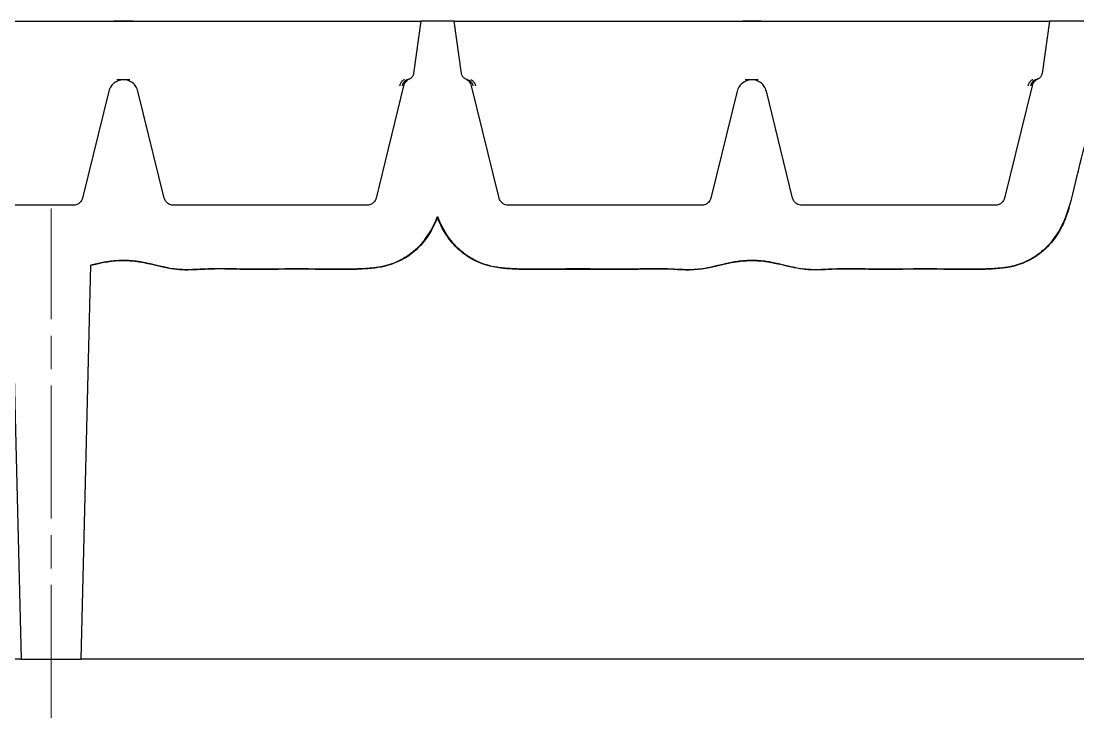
# Model space of a CAD drawing. Header units: millimetres. Extents: x 0 to 1486, y 0 to 1051.
# Drawn here: x 995.5 to 1051.9, y 481.8 to 519 of the extents above; entities that cross this region are included whole.
import ezdxf

# ---------------------------------------------------------------- set-up
doc = ezdxf.new("R2010")
doc.units = ezdxf.units.MM
doc.header["$LTSCALE"] = 1.25
doc.linetypes.add('CHAIN', pattern=[0.3543, 0.2362, -0.0295, 0.0591, -0.0295])
doc.layers.add('Mittellinie(DIN)', color=7, linetype='CHAIN', lineweight=15, true_color=0x262659)
doc.layers.add('Sichtbare Kanten(DIN)', color=7, linetype='Continuous', lineweight=25, true_color=0x262659)

msp = doc.modelspace()

# ---------------------------------------------------------------- linework, layer by layer
at = {"layer": 'Mittellinie(DIN)', "ltscale": 23.990969}
msp.add_line((997.1485, 481.8478), (997.1485, 508.9994), dxfattribs=at)
at = {"layer": 'Sichtbare Kanten(DIN)'}
for p, q in [((985.6286, 518.9728), (1016.3683, 518.9728)), ((1001.4985, 518.9828), (1000.4985, 518.9828)), ((1000.4985, 518.9728), (1000.4985, 518.9828)), ((1000.8985, 518.9778), (1001.0985, 518.9778)), ((1000.8985, 518.9728), (1000.8985, 518.9778)), ((1001.0985, 518.9728), (1001.0985, 518.9778)), ((1001.4985, 518.9728), (1001.4985, 518.9828)), ((1010.8253, 518.9778), (1010.9119, 518.9778)), ((1010.8253, 518.9728), (1010.8253, 518.9778)), ((1010.9119, 518.9778), (1011.0851, 518.9778)), ((1010.9119, 518.9728), (1010.9119, 518.9778)), ((1011.0851, 518.9778), (1011.1717, 518.9778)), ((1011.0851, 518.9728), (1011.0851, 518.9778)), ((1011.1717, 518.9728), (1011.1717, 518.9778)), ((1016.3683, 518.9728), (1016.8635, 518.9728)), ((1016.8635, 518.9728), (1016.4734, 516.1971)), ((1018.6335, 518.9728), (1016.8635, 518.9728)), ((1019.0236, 516.1971), (1018.6335, 518.9728)), ((1018.6335, 518.9728), (1019.1286, 518.9728)), ((1019.1286, 518.9728), (1049.8683, 518.9728)), ((1034.9985, 518.9828), (1033.9985, 518.9828)), ((1033.9985, 518.9728), (1033.9985, 518.9828)), ((1034.3985, 518.9778), (1034.5985, 518.9778)), ((1034.3985, 518.9728), (1034.3985, 518.9778)), ((1034.5985, 518.9728), (1034.5985, 518.9778)), ((1034.9985, 518.9728), (1034.9985, 518.9828)), ((1044.3253, 518.9778), (1044.4119, 518.9778)), ((1044.3253, 518.9728), (1044.3253, 518.9778)), ((1044.4119, 518.9778), (1044.5851, 518.9778)), ((1044.4119, 518.9728), (1044.4119, 518.9778)), ((1044.5851, 518.9778), (1044.6717, 518.9778)), ((1044.5851, 518.9728), (1044.5851, 518.9778)), ((1044.6717, 518.9728), (1044.6717, 518.9778)), ((1049.8683, 518.9728), (1050.3635, 518.9728)), ((1050.3635, 518.9728), (1049.9734, 516.1971)), ((1083.2485, 518.9728), (1050.3635, 518.9728)), ((1015.9409, 515.5425), (1014.4699, 509.5535)), ((1021.0271, 509.5535), (1019.556, 515.5425)), ((1049.4409, 515.5425), (1047.9699, 509.5535)), ((1000.2216, 515.2438), (998.8221, 509.5533)), ((1003.1749, 509.5533), (1001.7753, 515.2438)), ((1033.7216, 515.2438), (1032.3221, 509.5533)), ((1036.6749, 509.5533), (1035.2753, 515.2438)), ((998.3365, 509.1728), (988.0126, 509.1728)), ((1013.9843, 509.1728), (1003.6604, 509.1728)), ((1031.8365, 509.1728), (1021.5126, 509.1728)), ((1047.4843, 509.1728), (1037.1604, 509.1728)), ((998.7485, 484.9728), (999.2617, 505.9731)), ((999.2616, 505.9696), (999.2616, 505.9703)), ((995.04, 505.7759), (995.5485, 484.9728)), ((995.5485, 484.9728), (914.9485, 484.9728)), ((995.5485, 484.9728), (998.7485, 484.9728)), ((1070.6485, 484.9728), (998.7485, 484.9728))]:
    msp.add_line(p, q, dxfattribs=at)
for points, knots in [([(1016.4734, 516.1971), (1016.4691, 516.167), (1016.4614, 516.1374), (1016.4396, 516.0805), (1016.4255, 516.0535), (1016.3791, 515.9852), (1016.3419, 515.9483), (1016.2765, 515.9049), (1016.2542, 515.8933), (1016.2325, 515.8841)], [-0.03841676, -0.03841676, -0.03841676, -0.03841676, -0.031640555, -0.031640555, -0.024817551, -0.024817551, -0.013146152, -0.013146152, -0.007186253, -0.007186253, -0.007186253, -0.007186253]), ([(1019.2644, 515.8841), (1019.2607, 515.8857), (1019.2569, 515.8873), (1019.2254, 515.9018), (1019.1993, 515.9175), (1019.134, 515.968), (1019.0995, 516.0074), (1019.0442, 516.103), (1019.0297, 516.1537), (1019.0236, 516.1971)], [-0.032564493, -0.032564493, -0.032564493, -0.032564493, -0.03164921, -0.03164921, -0.024823703, -0.024823703, -0.013148435, -0.013148435, 0, 0, 0, 0]), ([(1049.9734, 516.1971), (1049.9691, 516.167), (1049.9614, 516.1374), (1049.9396, 516.0805), (1049.9255, 516.0535), (1049.8791, 515.9852), (1049.8419, 515.9483), (1049.7765, 515.9049), (1049.7542, 515.8933), (1049.7325, 515.8841)], [-0.03841676, -0.03841676, -0.03841676, -0.03841676, -0.031640555, -0.031640555, -0.024817551, -0.024817551, -0.013146152, -0.013146152, -0.007186253, -0.007186253, -0.007186253, -0.007186253]), ([(1001.7753, 515.2438), (1001.7528, 515.3355), (1001.7135, 515.4235), (1001.6234, 515.5567), (1001.5616, 515.6342), (1001.3771, 515.7646), (1001.2789, 515.8083), (1001.0694, 515.857), (1000.9664, 515.8585), (1000.7635, 515.8237), (1000.6632, 515.7857), (1000.4606, 515.6602), (1000.3905, 515.5781), (1000.2891, 515.4363), (1000.2458, 515.3422), (1000.2216, 515.2438)], [-0.14482378, -0.14482378, -0.14482378, -0.14482378, -0.11905508, -0.11905508, -0.101033, -0.101033, -0.08537461, -0.08537461, -0.06899068, -0.06899068, -0.0520285, -0.0520285, -0.03038629, -0.03038629, 0, 0, 0, 0]), ([(1000.9985, 515.8527), (1000.9928, 515.8527), (1000.987, 515.8527), (1000.981, 515.8527), (1000.9751, 515.8527), (1000.969, 515.8527), (1000.9629, 515.8527), (1000.9506, 515.8527), (1000.9381, 515.8527), (1000.9253, 515.8527), (1000.9076, 515.8527), (1000.8894, 515.8527), (1000.87, 515.8527), (1000.8615, 515.8527), (1000.8528, 515.8527), (1000.8441, 515.8527), (1000.8151, 515.8527), (1000.7846, 515.8527), (1000.7524, 515.8527), (1000.7363, 515.8527), (1000.7198, 515.8527), (1000.7029, 515.8527), (1000.6945, 515.8527), (1000.686, 515.8527), (1000.6773, 515.8527), (1000.6686, 515.8527), (1000.6598, 515.8527), (1000.651, 515.8527)], [0, 0, 0, 0, 0.03587341, 0.03587341, 0.03587341, 0.0717053, 0.0717053, 0.0717053, 0.1433193, 0.1433193, 0.1433193, 0.24303135, 0.24303135, 0.24303135, 0.28653169, 0.28653169, 0.28653169, 0.42986377, 0.42986377, 0.42986377, 0.50150274, 0.50150274, 0.50150274, 0.53727845, 0.53727845, 0.53727845, 0.57301031, 0.57301031, 0.57301031, 0.57301031]), ([(1001.3458, 515.8527), (1001.337, 515.8527), (1001.3282, 515.8527), (1001.3195, 515.8527), (1001.3108, 515.8527), (1001.3023, 515.8527), (1001.2938, 515.8527), (1001.2769, 515.8527), (1001.2604, 515.8527), (1001.2444, 515.8527), (1001.2111, 515.8527), (1001.1796, 515.8527), (1001.1498, 515.8527), (1001.122, 515.8527), (1001.0966, 515.8527), (1001.0719, 515.8527), (1001.059, 515.8527), (1001.0464, 515.8527), (1001.0341, 515.8527), (1001.0279, 515.8527), (1001.0218, 515.8527), (1001.0159, 515.8527), (1001.0099, 515.8527), (1001.0042, 515.8527), (1000.9985, 515.8527)], [0, 0, 0, 0, 0.03572786, 0.03572786, 0.03572786, 0.07149696, 0.07149696, 0.07149696, 0.14312065, 0.14312065, 0.14312065, 0.29141532, 0.29141532, 0.29141532, 0.4296401, 0.4296401, 0.4296401, 0.50120872, 0.50120872, 0.50120872, 0.53702595, 0.53702595, 0.53702595, 0.57289689, 0.57289689, 0.57289689, 0.57289689]), ([(1015.9782, 515.8608), (1015.9666, 515.8576), (1015.9549, 515.8532), (1015.9433, 515.8476), (1015.9288, 515.8407), (1015.9145, 515.832), (1015.9004, 515.8216), (1015.892, 515.8154), (1015.8836, 515.8085), (1015.8754, 515.8011), (1015.859, 515.7863), (1015.8432, 515.7691), (1015.8282, 515.7499), (1015.8131, 515.7307), (1015.7989, 515.7095), (1015.7857, 515.6866), (1015.7791, 515.6751), (1015.7728, 515.6632), (1015.7668, 515.6509), (1015.7567, 515.6305), (1015.7474, 515.609), (1015.739, 515.5867), (1015.7323, 515.5689), (1015.7261, 515.5505), (1015.7206, 515.5318)], [-1.0769104, -1.0769104, -1.0769104, -1.0769104, -0.9572537, -0.9572537, -0.9572537, -0.8077, -0.8077, -0.8077, -0.7179403, -0.7179403, -0.7179403, -0.5384552, -0.5384552, -0.5384552, -0.3589701, -0.3589701, -0.3589701, -0.2692104, -0.2692104, -0.2692104, -0.1196567, -0.1196567, -0.1196567, 0, 0, 0, 0]), ([(1016.1573, 515.8608), (1016.1414, 515.8576), (1016.1258, 515.8532), (1016.1106, 515.8476), (1016.0915, 515.8407), (1016.073, 515.832), (1016.0552, 515.8216), (1016.0445, 515.8154), (1016.0342, 515.8085), (1016.0241, 515.8011), (1016.0039, 515.7863), (1015.985, 515.7691), (1015.9677, 515.7499), (1015.9504, 515.7307), (1015.9346, 515.7095), (1015.9206, 515.6866), (1015.9136, 515.6751), (1015.9071, 515.6632), (1015.9011, 515.6509), (1015.891, 515.6305), (1015.8822, 515.609), (1015.8749, 515.5867), (1015.869, 515.5689), (1015.8641, 515.5505), (1015.8601, 515.5318)], [-1.0769104, -1.0769104, -1.0769104, -1.0769104, -0.9572537, -0.9572537, -0.9572537, -0.8077, -0.8077, -0.8077, -0.7179403, -0.7179403, -0.7179403, -0.5384552, -0.5384552, -0.5384552, -0.3589701, -0.3589701, -0.3589701, -0.2692104, -0.2692104, -0.2692104, -0.1196567, -0.1196567, -0.1196567, 0, 0, 0, 0]), ([(1016.2325, 515.8841), (1016.1907, 515.8665), (1016.1514, 515.8433), (1016.0801, 515.7867), (1016.0486, 515.7538), (1015.9808, 515.6605), (1015.9551, 515.6001), (1015.9409, 515.5425)], [-0.041058009, -0.041058009, -0.041058009, -0.041058009, -0.029401822, -0.029401822, -0.017790154, -0.017790154, 0, 0, 0, 0]), ([(1016.2285, 515.8824), (1016.2282, 515.8823), (1016.2279, 515.8822), (1016.2276, 515.882), (1016.2244, 515.8807), (1016.2195, 515.8788), (1016.2131, 515.8765), (1016.2067, 515.8742), (1016.1987, 515.8715), (1016.1893, 515.8688), (1016.1846, 515.8674), (1016.1796, 515.866), (1016.1742, 515.8647), (1016.1716, 515.864), (1016.1688, 515.8634), (1016.166, 515.8627), (1016.1631, 515.8621), (1016.1602, 515.8615), (1016.1573, 515.8608)], [0.11911303, 0.11911303, 0.11911303, 0.11911303, 0.13277377, 0.13277377, 0.13277377, 0.26517816, 0.26517816, 0.26517816, 0.3981672, 0.3981672, 0.3981672, 0.46455773, 0.46455773, 0.46455773, 0.4977404, 0.4977404, 0.4977404, 0.53089997, 0.53089997, 0.53089997, 0.53089997]), ([(1019.556, 515.5425), (1019.5452, 515.5865), (1019.5284, 515.629), (1019.4838, 515.7083), (1019.4562, 515.7446), (1019.3747, 515.8261), (1019.3191, 515.8611), (1019.2644, 515.8841)], [-0.041058054, -0.041058054, -0.041058054, -0.041058054, -0.029401851, -0.029401851, -0.017790166, -0.017790166, 0, 0, 0, 0]), ([(1019.2684, 515.8824), (1019.2687, 515.8823), (1019.269, 515.8822), (1019.2693, 515.882), (1019.2726, 515.8807), (1019.2774, 515.8788), (1019.2838, 515.8765), (1019.2902, 515.8742), (1019.2982, 515.8715), (1019.3076, 515.8688), (1019.3123, 515.8674), (1019.3174, 515.866), (1019.3227, 515.8647), (1019.3254, 515.864), (1019.3281, 515.8634), (1019.3309, 515.8627), (1019.3338, 515.8621), (1019.3367, 515.8615), (1019.3397, 515.8608)], [0.11911303, 0.11911303, 0.11911303, 0.11911303, 0.13277377, 0.13277377, 0.13277377, 0.26517816, 0.26517816, 0.26517816, 0.3981672, 0.3981672, 0.3981672, 0.46455773, 0.46455773, 0.46455773, 0.4977404, 0.4977404, 0.4977404, 0.53089997, 0.53089997, 0.53089997, 0.53089997]), ([(1019.3397, 515.8608), (1019.3555, 515.8576), (1019.3711, 515.8532), (1019.3864, 515.8476), (1019.4054, 515.8407), (1019.424, 515.832), (1019.4417, 515.8216), (1019.4524, 515.8154), (1019.4628, 515.8085), (1019.4728, 515.8011), (1019.493, 515.7863), (1019.5119, 515.7691), (1019.5292, 515.7499), (1019.5466, 515.7307), (1019.5623, 515.7095), (1019.5763, 515.6866), (1019.5833, 515.6751), (1019.5898, 515.6632), (1019.5959, 515.6509), (1019.6059, 515.6305), (1019.6147, 515.609), (1019.622, 515.5867), (1019.6279, 515.5689), (1019.6328, 515.5505), (1019.6368, 515.5318)], [-1.0769104, -1.0769104, -1.0769104, -1.0769104, -0.9572537, -0.9572537, -0.9572537, -0.8077, -0.8077, -0.8077, -0.7179403, -0.7179403, -0.7179403, -0.5384552, -0.5384552, -0.5384552, -0.3589701, -0.3589701, -0.3589701, -0.2692104, -0.2692104, -0.2692104, -0.1196567, -0.1196567, -0.1196567, 0, 0, 0, 0]), ([(1019.5187, 515.8608), (1019.5304, 515.8576), (1019.542, 515.8532), (1019.5536, 515.8476), (1019.5681, 515.8407), (1019.5825, 515.832), (1019.5965, 515.8216), (1019.605, 515.8154), (1019.6133, 515.8085), (1019.6215, 515.8011), (1019.6379, 515.7863), (1019.6537, 515.7691), (1019.6687, 515.7499), (1019.6838, 515.7307), (1019.698, 515.7095), (1019.7112, 515.6866), (1019.7178, 515.6751), (1019.7241, 515.6632), (1019.7302, 515.6509), (1019.7402, 515.6305), (1019.7495, 515.609), (1019.7579, 515.5867), (1019.7647, 515.5689), (1019.7708, 515.5505), (1019.7763, 515.5318)], [-1.0769104, -1.0769104, -1.0769104, -1.0769104, -0.9572537, -0.9572537, -0.9572537, -0.8077, -0.8077, -0.8077, -0.7179403, -0.7179403, -0.7179403, -0.5384552, -0.5384552, -0.5384552, -0.3589701, -0.3589701, -0.3589701, -0.2692104, -0.2692104, -0.2692104, -0.1196567, -0.1196567, -0.1196567, 0, 0, 0, 0]), ([(1035.2753, 515.2438), (1035.2528, 515.3355), (1035.2135, 515.4235), (1035.1234, 515.5567), (1035.0616, 515.6342), (1034.8771, 515.7646), (1034.7789, 515.8083), (1034.5694, 515.857), (1034.4664, 515.8585), (1034.2635, 515.8237), (1034.1632, 515.7857), (1033.9606, 515.6602), (1033.8905, 515.5781), (1033.7891, 515.4363), (1033.7458, 515.3422), (1033.7216, 515.2438)], [-0.14482378, -0.14482378, -0.14482378, -0.14482378, -0.11905508, -0.11905508, -0.101033, -0.101033, -0.08537461, -0.08537461, -0.06899068, -0.06899068, -0.0520285, -0.0520285, -0.03038629, -0.03038629, 0, 0, 0, 0]), ([(1034.4985, 515.8527), (1034.4928, 515.8527), (1034.487, 515.8527), (1034.481, 515.8527), (1034.4751, 515.8527), (1034.469, 515.8527), (1034.4629, 515.8527), (1034.4506, 515.8527), (1034.4381, 515.8527), (1034.4253, 515.8527), (1034.4076, 515.8527), (1034.3894, 515.8527), (1034.37, 515.8527), (1034.3615, 515.8527), (1034.3528, 515.8527), (1034.3441, 515.8527), (1034.3151, 515.8527), (1034.2846, 515.8527), (1034.2524, 515.8527), (1034.2363, 515.8527), (1034.2198, 515.8527), (1034.2029, 515.8527), (1034.1945, 515.8527), (1034.186, 515.8527), (1034.1773, 515.8527), (1034.1686, 515.8527), (1034.1598, 515.8527), (1034.151, 515.8527)], [0, 0, 0, 0, 0.03587341, 0.03587341, 0.03587341, 0.0717053, 0.0717053, 0.0717053, 0.1433193, 0.1433193, 0.1433193, 0.24303135, 0.24303135, 0.24303135, 0.28653169, 0.28653169, 0.28653169, 0.42986377, 0.42986377, 0.42986377, 0.50150274, 0.50150274, 0.50150274, 0.53727845, 0.53727845, 0.53727845, 0.57301031, 0.57301031, 0.57301031, 0.57301031]), ([(1034.8458, 515.8527), (1034.837, 515.8527), (1034.8282, 515.8527), (1034.8195, 515.8527), (1034.8108, 515.8527), (1034.8023, 515.8527), (1034.7938, 515.8527), (1034.7769, 515.8527), (1034.7604, 515.8527), (1034.7444, 515.8527), (1034.7111, 515.8527), (1034.6796, 515.8527), (1034.6498, 515.8527), (1034.622, 515.8527), (1034.5966, 515.8527), (1034.5719, 515.8527), (1034.559, 515.8527), (1034.5464, 515.8527), (1034.5341, 515.8527), (1034.5279, 515.8527), (1034.5218, 515.8527), (1034.5159, 515.8527), (1034.5099, 515.8527), (1034.5042, 515.8527), (1034.4985, 515.8527)], [0, 0, 0, 0, 0.03572786, 0.03572786, 0.03572786, 0.07149696, 0.07149696, 0.07149696, 0.14312065, 0.14312065, 0.14312065, 0.29141532, 0.29141532, 0.29141532, 0.4296401, 0.4296401, 0.4296401, 0.50120872, 0.50120872, 0.50120872, 0.53702595, 0.53702595, 0.53702595, 0.57289689, 0.57289689, 0.57289689, 0.57289689]), ([(1049.4782, 515.8608), (1049.4666, 515.8576), (1049.4549, 515.8532), (1049.4433, 515.8476), (1049.4288, 515.8407), (1049.4145, 515.832), (1049.4004, 515.8216), (1049.392, 515.8154), (1049.3836, 515.8085), (1049.3754, 515.8011), (1049.359, 515.7863), (1049.3432, 515.7691), (1049.3282, 515.7499), (1049.3131, 515.7307), (1049.2989, 515.7095), (1049.2857, 515.6866), (1049.2791, 515.6751), (1049.2728, 515.6632), (1049.2668, 515.6509), (1049.2567, 515.6305), (1049.2474, 515.609), (1049.239, 515.5867), (1049.2323, 515.5689), (1049.2261, 515.5505), (1049.2206, 515.5318)], [-1.0769104, -1.0769104, -1.0769104, -1.0769104, -0.9572537, -0.9572537, -0.9572537, -0.8077, -0.8077, -0.8077, -0.7179403, -0.7179403, -0.7179403, -0.5384552, -0.5384552, -0.5384552, -0.3589701, -0.3589701, -0.3589701, -0.2692104, -0.2692104, -0.2692104, -0.1196567, -0.1196567, -0.1196567, 0, 0, 0, 0]), ([(1049.6573, 515.8608), (1049.6414, 515.8576), (1049.6258, 515.8532), (1049.6106, 515.8476), (1049.5915, 515.8407), (1049.573, 515.832), (1049.5552, 515.8216), (1049.5445, 515.8154), (1049.5342, 515.8085), (1049.5241, 515.8011), (1049.5039, 515.7863), (1049.485, 515.7691), (1049.4677, 515.7499), (1049.4504, 515.7307), (1049.4346, 515.7095), (1049.4206, 515.6866), (1049.4136, 515.6751), (1049.4071, 515.6632), (1049.4011, 515.6509), (1049.391, 515.6305), (1049.3822, 515.609), (1049.3749, 515.5867), (1049.369, 515.5689), (1049.3641, 515.5505), (1049.3601, 515.5318)], [-1.0769104, -1.0769104, -1.0769104, -1.0769104, -0.9572537, -0.9572537, -0.9572537, -0.8077, -0.8077, -0.8077, -0.7179403, -0.7179403, -0.7179403, -0.5384552, -0.5384552, -0.5384552, -0.3589701, -0.3589701, -0.3589701, -0.2692104, -0.2692104, -0.2692104, -0.1196567, -0.1196567, -0.1196567, 0, 0, 0, 0]), ([(1049.7325, 515.8841), (1049.6907, 515.8665), (1049.6514, 515.8433), (1049.5801, 515.7867), (1049.5486, 515.7538), (1049.4808, 515.6605), (1049.4551, 515.6001), (1049.4409, 515.5425)], [-0.041058009, -0.041058009, -0.041058009, -0.041058009, -0.029401822, -0.029401822, -0.017790154, -0.017790154, 0, 0, 0, 0]), ([(1049.7285, 515.8824), (1049.7282, 515.8823), (1049.7279, 515.8822), (1049.7276, 515.882), (1049.7244, 515.8807), (1049.7195, 515.8788), (1049.7131, 515.8765), (1049.7067, 515.8742), (1049.6987, 515.8715), (1049.6893, 515.8688), (1049.6846, 515.8674), (1049.6796, 515.866), (1049.6742, 515.8647), (1049.6716, 515.864), (1049.6688, 515.8634), (1049.666, 515.8627), (1049.6631, 515.8621), (1049.6602, 515.8615), (1049.6573, 515.8608)], [0.11911303, 0.11911303, 0.11911303, 0.11911303, 0.13277377, 0.13277377, 0.13277377, 0.26517816, 0.26517816, 0.26517816, 0.3981672, 0.3981672, 0.3981672, 0.46455773, 0.46455773, 0.46455773, 0.4977404, 0.4977404, 0.4977404, 0.53089997, 0.53089997, 0.53089997, 0.53089997]), ([(1017.7448, 508.5662), (1017.9256, 508.1023), (1018.1581, 507.6623), (1018.8477, 506.8011), (1019.2648, 506.5021), (1020.1022, 506.0307), (1020.5897, 505.9002), (1021.8732, 505.7418), (1022.877, 505.7592), (1025.1586, 505.7779), (1026.1169, 505.7679), (1028.7478, 505.7457), (1029.0091, 505.8128), (1030.46, 505.76), (1031.0483, 505.7024), (1032.7418, 505.8646), (1033.8876, 506.4978), (1037.139, 505.7787), (1037.2694, 505.6891), (1039.7762, 505.8181), (1040.3499, 505.7585), (1042.2899, 505.7574), (1042.5622, 505.7842), (1045.3165, 505.7666), (1046.4148, 505.7519), (1047.6388, 505.7981), (1048.1344, 505.8417), (1048.8359, 506.0452), (1049.3619, 506.2217), (1050.3693, 507.0341), (1050.6925, 507.4568), (1051.6447, 509.1978), (1051.7469, 510.7318), (1052.695, 513.7905), (1052.9707, 514.3842), (1053.184, 514.9728)], [-16.3828827, -16.3828827, -16.3828827, -16.3828827, -15.7931628, -15.7931628, -15.0739524, -15.0739524, -14.0289722, -14.0289722, -12.5502524, -12.5502524, -11.4795977, -11.4795977, -9.610612, -9.610612, -8.3340234, -8.3340234, -5.8940871, -5.8940871, -4.1975551, -4.1975551, -2.775987, -2.775987, -1.7877556, -1.7877556, -1.2684373, -1.2684373, -0.9236225, -0.9236225, -0.7547377, -0.7547377, -0.6179744, -0.6179744, -0.2317953, -0.2317953, -0.0417391, -0.0417391, -0.0417391, -0.0417391]), ([(998.8221, 509.5533), (998.811, 509.5083), (998.7935, 509.4646), (998.7472, 509.3837), (998.7184, 509.3467), (998.635, 509.2655), (998.5789, 509.2314), (998.458, 509.1825), (998.3931, 509.1728), (998.3365, 509.1728)], [-0.049739569, -0.049739569, -0.049739569, -0.049739569, -0.040443211, -0.040443211, -0.031082737, -0.031082737, -0.016964087, -0.016964087, 0, 0, 0, 0]), ([(1003.6604, 509.1728), (1003.614, 509.1728), (1003.5674, 509.1793), (1003.4778, 509.2049), (1003.435, 509.2241), (1003.3362, 509.2857), (1003.2897, 509.332), (1003.2133, 509.4377), (1003.1884, 509.4984), (1003.1749, 509.5533)], [-0.049739571, -0.049739571, -0.049739571, -0.049739571, -0.040443213, -0.040443213, -0.031082739, -0.031082739, -0.016964087, -0.016964087, 0, 0, 0, 0]), ([(1014.4699, 509.5535), (1014.4588, 509.5084), (1014.4413, 509.4647), (1014.395, 509.3837), (1014.3662, 509.3467), (1014.2828, 509.2655), (1014.2267, 509.2314), (1014.1057, 509.1825), (1014.0409, 509.1728), (1013.9843, 509.1728)], [-0.049754642, -0.049754642, -0.049754642, -0.049754642, -0.040452648, -0.040452648, -0.031086496, -0.031086496, -0.016966204, -0.016966204, 0, 0, 0, 0]), ([(1021.5126, 509.1728), (1021.4662, 509.1728), (1021.4196, 509.1793), (1021.3299, 509.205), (1021.2871, 509.2241), (1021.1884, 509.2858), (1021.1419, 509.3321), (1021.0655, 509.4379), (1021.0405, 509.4986), (1021.0271, 509.5535)], [-0.049754628, -0.049754628, -0.049754628, -0.049754628, -0.040452638, -0.040452638, -0.031086489, -0.031086489, -0.016966202, -0.016966202, 0, 0, 0, 0]), ([(1032.3221, 509.5533), (1032.311, 509.5083), (1032.2935, 509.4646), (1032.2472, 509.3837), (1032.2184, 509.3467), (1032.135, 509.2655), (1032.0789, 509.2314), (1031.958, 509.1825), (1031.8931, 509.1728), (1031.8365, 509.1728)], [-0.049739569, -0.049739569, -0.049739569, -0.049739569, -0.040443211, -0.040443211, -0.031082737, -0.031082737, -0.016964086, -0.016964086, 0, 0, 0, 0]), ([(1037.1604, 509.1728), (1037.114, 509.1728), (1037.0674, 509.1793), (1036.9778, 509.2049), (1036.935, 509.2241), (1036.8362, 509.2857), (1036.7897, 509.332), (1036.7133, 509.4377), (1036.6884, 509.4984), (1036.6749, 509.5533)], [-0.049739571, -0.049739571, -0.049739571, -0.049739571, -0.040443213, -0.040443213, -0.031082739, -0.031082739, -0.016964087, -0.016964087, 0, 0, 0, 0]), ([(1047.9699, 509.5535), (1047.9588, 509.5084), (1047.9413, 509.4647), (1047.895, 509.3837), (1047.8662, 509.3467), (1047.7828, 509.2655), (1047.7267, 509.2314), (1047.6057, 509.1825), (1047.5409, 509.1728), (1047.4843, 509.1728)], [-0.049754642, -0.049754642, -0.049754642, -0.049754642, -0.040452648, -0.040452648, -0.031086496, -0.031086496, -0.016966204, -0.016966204, 0, 0, 0, 0]), ([(1051.4117, 509.0388), (1051.4115, 509.0383), (1051.4114, 509.0378), (1051.3774, 508.9205), (1051.3409, 508.803), (1051.2047, 508.4046), (1051.0872, 508.1274), (1050.8257, 507.6564), (1050.6914, 507.4564), (1050.3077, 506.975), (1050.0309, 506.7062), (1049.3912, 506.2584), (1049.0141, 506.0898), (1048.3067, 505.8907), (1047.9744, 505.8355), (1047.0224, 505.7361), (1046.3954, 505.7376), (1044.5776, 505.7718), (1043.3806, 505.7628), (1040.8795, 505.7426), (1039.573, 505.7857), (1037.9595, 505.726), (1037.6483, 505.7227), (1036.9672, 505.7838), (1036.5962, 505.8712), (1035.9618, 506.0293), (1035.6889, 506.0996), (1035.4166, 506.1486)], [1.3376517, 1.3376517, 1.3376517, 1.3376517, 1.3378138, 1.3378138, 1.3745747, 1.3745747, 1.4641329, 1.4641329, 1.5366136, 1.5366136, 1.6515101, 1.6515101, 1.7716785, 1.7716785, 1.8720323, 1.8720323, 2.0590378, 2.0590378, 2.4178516, 2.4178516, 2.8093916, 2.8093916, 2.9024364, 2.9024364, 3.0146506, 3.0146506, 3.1024885, 3.1024885, 3.1024885, 3.1024885]), ([(999.2617, 505.9731), (999.7334, 506.0855), (1000.1974, 506.1969), (1001.5822, 506.2512), (1002.1791, 506.107), (1004.0426, 505.6566), (1004.2262, 505.7287), (1006.4031, 505.8121), (1006.883, 505.7629), (1008.6308, 505.7545), (1009.0099, 505.783), (1012.0429, 505.7662), (1013.2353, 505.742), (1014.5609, 505.839), (1014.983, 505.9203), (1015.8479, 506.2467), (1016.2917, 506.5319), (1016.982, 507.1881), (1017.3197, 507.612), (1017.6611, 508.3606), (1017.7043, 508.4628), (1017.7448, 508.5662)], [-4.8885607, -4.8885607, -4.8885607, -4.8885607, -4.543489, -4.543489, -4.0802283, -4.0802283, -2.9552458, -2.9552458, -2.2714054, -2.2714054, -1.7268667, -1.7268667, -1.3124049, -1.3124049, -1.0336232, -1.0336232, -0.6912768, -0.6912768, -0.393817, -0.393817, -0.347092, -0.347092, -0.347092, -0.347092]), ([(1017.744, 508.5268), (1017.5579, 508.0281), (1017.2869, 507.5507), (1016.6607, 506.8198), (1016.316, 506.5218), (1015.6117, 506.1283), (1015.2624, 506.0068), (1014.5233, 505.8361), (1014.127, 505.7914), (1012.9855, 505.7221), (1012.2356, 505.7537), (1009.9363, 505.7878), (1008.3813, 505.7352), (1006.1974, 505.7842), (1005.5656, 505.7723), (1004.5844, 505.7286), (1004.2322, 505.7186), (1003.4843, 505.7788), (1003.0868, 505.8733), (1002.5155, 506.016), (1002.3263, 506.0639), (1002.1384, 506.1045)], [0, 0, 0, 0, 0.1597041, 0.1597041, 0.2930392, 0.2930392, 0.4017751, 0.4017751, 0.5206622, 0.5206622, 0.7450237, 0.7450237, 1.2110139, 1.2110139, 1.400385, 1.400385, 1.5057061, 1.5057061, 1.6256489, 1.6256489, 1.6861707, 1.6861707, 1.6861707, 1.6861707]), ([(1017.6417, 508.3188), (1017.6417, 508.3187), (1017.6416, 508.3186), (1017.6149, 508.2564), (1017.586, 508.192), (1017.4965, 508.0034), (1017.4313, 507.8787), (1017.217, 507.5129), (1017.0454, 507.2789), (1016.6848, 506.8845), (1016.497, 506.7143), (1016.1444, 506.4516), (1015.9853, 506.3497), (1015.6819, 506.188), (1015.5394, 506.1239), (1015.2286, 506.009), (1015.0579, 505.96), (1014.8867, 505.9212)], [2.18076201, 2.18076201, 2.18076201, 2.18076201, 2.18079188, 2.18079188, 2.20261947, 2.20261947, 2.24493502, 2.24493502, 2.33034392, 2.33034392, 2.40794907, 2.40794907, 2.46480376, 2.46480376, 2.51134818, 2.51134818, 2.56422894, 2.56422894, 2.56422894, 2.56422894]), ([(1020.4556, 505.9606), (1020.3291, 505.9934), (1020.204, 506.0315), (1019.7229, 506.2053), (1019.3815, 506.3981), (1018.8177, 506.8457), (1018.5782, 507.0932), (1018.1061, 507.7122), (1017.8957, 508.1127), (1017.7439, 508.5264)], [4.61487952, 4.61487952, 4.61487952, 4.61487952, 4.6541234, 4.6541234, 4.76833442, 4.76833442, 4.87127687, 4.87127687, 5.00373914, 5.00373914, 5.00373914, 5.00373914]), ([(1017.4638, 507.9534), (1017.4441, 507.9164), (1017.4179, 507.8685), (1017.3573, 507.7635), (1017.3232, 507.7067), (1017.2442, 507.5819), (1017.1977, 507.5125), (1017.0788, 507.3464), (1017.0028, 507.2493), (1016.7982, 507.0125), (1016.6625, 506.8777), (1016.339, 506.5979), (1016.142, 506.4562), (1015.7927, 506.2523), (1015.6464, 506.1788), (1015.4163, 506.0818), (1015.3333, 506.0506), (1015.1125, 505.9767), (1014.9684, 505.9381), (1014.7076, 505.8826), (1014.5912, 505.8626), (1014.3223, 505.8248), (1014.1693, 505.8099), (1013.8768, 505.7884), (1013.7349, 505.7817), (1013.4337, 505.771), (1013.2705, 505.7672), (1012.9133, 505.7619), (1012.7246, 505.7607), (1012.3961, 505.7606), (1012.2503, 505.7612), (1011.9556, 505.7631), (1011.8061, 505.7644), (1011.442, 505.7677), (1011.2172, 505.7698), (1010.8112, 505.7726), (1010.6252, 505.7736), (1010.1272, 505.7749), (1009.8172, 505.7744), (1009.0944, 505.7674), (1008.6763, 505.76), (1007.9353, 505.7557), (1007.5956, 505.7586), (1006.9637, 505.774), (1006.6798, 505.7829), (1006.0164, 505.7924), (1005.6241, 505.783), (1004.8689, 505.7441), (1004.5099, 505.7243), (1004.0293, 505.742), (1003.9049, 505.7506), (1003.5916, 505.7863), (1003.3953, 505.822), (1003.038, 505.8985), (1002.8716, 505.9388), (1002.4592, 506.0382), (1002.2118, 506.0979), (1001.8386, 506.1622), (1001.7182, 506.179), (1001.4581, 506.207), (1001.3177, 506.2165), (1000.9879, 506.227), (1000.801, 506.2234), (1000.487, 506.2011), (1000.3614, 506.1882), (1000.1298, 506.1566), (1000.0242, 506.1389), (999.8069, 506.0975), (999.6932, 506.0729), (999.4738, 506.0227), (999.3683, 505.9975), (999.2617, 505.9719)], [0, 0, 0, 0, 0.0244161, 0.0244161, 0.0469707, 0.0469707, 0.0726876, 0.0726876, 0.1094001, 0.1094001, 0.1665666, 0.1665666, 0.2404249, 0.2404249, 0.288594, 0.288594, 0.3160715, 0.3160715, 0.3617626, 0.3617626, 0.3967191, 0.3967191, 0.4436172, 0.4436172, 0.4922044, 0.4922044, 0.5485263, 0.5485263, 0.6031145, 0.6031145, 0.6478396, 0.6478396, 0.694979, 0.694979, 0.7604354, 0.7604354, 0.8176359, 0.8176359, 0.9168985, 0.9168985, 1.0385378, 1.0385378, 1.1424981, 1.1424981, 1.2281738, 1.2281738, 1.3466428, 1.3466428, 1.4552244, 1.4552244, 1.4932907, 1.4932907, 1.5513819, 1.5513819, 1.6042123, 1.6042123, 1.682955, 1.682955, 1.7188176, 1.7188176, 1.7620438, 1.7620438, 1.8236254, 1.8236254, 1.8609418, 1.8609418, 1.8938574, 1.8938574, 1.9309597, 1.9309597, 1.9647824, 1.9647824, 1.9647824, 1.9647824]), ([(1050.9638, 507.9534), (1050.9441, 507.9164), (1050.9179, 507.8685), (1050.8573, 507.7635), (1050.8232, 507.7067), (1050.7442, 507.5819), (1050.6977, 507.5125), (1050.5788, 507.3464), (1050.5028, 507.2493), (1050.2982, 507.0125), (1050.1625, 506.8777), (1049.839, 506.5979), (1049.642, 506.4562), (1049.2927, 506.2523), (1049.1464, 506.1788), (1048.9163, 506.0818), (1048.8333, 506.0506), (1048.6125, 505.9767), (1048.4684, 505.9381), (1048.2076, 505.8826), (1048.0912, 505.8626), (1047.8223, 505.8248), (1047.6693, 505.8099), (1047.3768, 505.7884), (1047.2349, 505.7817), (1046.9337, 505.771), (1046.7705, 505.7672), (1046.4133, 505.7619), (1046.2246, 505.7607), (1045.8961, 505.7606), (1045.7503, 505.7612), (1045.4556, 505.7631), (1045.3061, 505.7644), (1044.942, 505.7677), (1044.7172, 505.7698), (1044.3112, 505.7726), (1044.1252, 505.7736), (1043.6272, 505.7749), (1043.3172, 505.7744), (1042.5944, 505.7674), (1042.1763, 505.76), (1041.4353, 505.7557), (1041.0956, 505.7586), (1040.4637, 505.774), (1040.1798, 505.7829), (1039.5164, 505.7924), (1039.1241, 505.783), (1038.3689, 505.7441), (1038.0099, 505.7243), (1037.5293, 505.742), (1037.4049, 505.7506), (1037.0916, 505.7863), (1036.8953, 505.822), (1036.538, 505.8985), (1036.3716, 505.9388), (1035.9592, 506.0382), (1035.7118, 506.0979), (1035.3386, 506.1622), (1035.2182, 506.179), (1034.9581, 506.207), (1034.8177, 506.2165), (1034.4879, 506.227), (1034.301, 506.2234), (1033.987, 506.2011), (1033.8614, 506.1882), (1033.6298, 506.1566), (1033.5242, 506.1389), (1033.3069, 506.0975), (1033.1932, 506.0729), (1032.73, 505.967), (1032.3617, 505.8687), (1031.6773, 505.7516), (1031.3621, 505.7314), (1030.7773, 505.7351), (1030.5084, 505.7499), (1029.5961, 505.7965), (1028.9499, 505.7853), (1027.8724, 505.758), (1027.438, 505.7553), (1026.6362, 505.7627), (1026.2553, 505.7692), (1025.494, 505.7754), (1025.1158, 505.7752), (1024.5532, 505.7722), (1024.3804, 505.771), (1023.9836, 505.7677), (1023.7628, 505.7654), (1023.3, 505.7615), (1023.0452, 505.76), (1022.6319, 505.7616), (1022.4759, 505.7631), (1022.2091, 505.7679), (1022.0955, 505.7706), (1021.8253, 505.7792), (1021.6646, 505.786), (1021.3974, 505.8052), (1021.2971, 505.814), (1021.0167, 505.8453), (1020.8286, 505.8742), (1020.4984, 505.9464), (1020.3503, 505.9873), (1020.0981, 506.0744), (1019.9851, 506.1197), (1019.7354, 506.2351), (1019.5988, 506.3089), (1019.2775, 506.5076), (1019.0977, 506.6414), (1018.8017, 506.9029), (1018.6787, 507.0264), (1018.4743, 507.2624), (1018.3887, 507.3732), (1018.2634, 507.5524), (1018.218, 507.6218), (1018.1466, 507.7373), (1018.1183, 507.7851), (1018.0507, 507.9036), (1018.0157, 507.9696), (1017.9795, 508.0399), (1017.9706, 508.0575), (1017.9628, 508.073)], [0, 0, 0, 0, 0.0244161, 0.0244161, 0.0469707, 0.0469707, 0.0726876, 0.0726876, 0.1094001, 0.1094001, 0.1665666, 0.1665666, 0.2404249, 0.2404249, 0.288594, 0.288594, 0.3160715, 0.3160715, 0.3617626, 0.3617626, 0.3967191, 0.3967191, 0.4436172, 0.4436172, 0.4922044, 0.4922044, 0.5485263, 0.5485263, 0.6031145, 0.6031145, 0.6478396, 0.6478396, 0.694979, 0.694979, 0.7604354, 0.7604354, 0.8176359, 0.8176359, 0.9168985, 0.9168985, 1.0385378, 1.0385378, 1.1424981, 1.1424981, 1.2281738, 1.2281738, 1.3466428, 1.3466428, 1.4552244, 1.4552244, 1.4932907, 1.4932907, 1.5513819, 1.5513819, 1.6042123, 1.6042123, 1.682955, 1.682955, 1.7188176, 1.7188176, 1.7620438, 1.7620438, 1.8236254, 1.8236254, 1.8609418, 1.8609418, 1.8938574, 1.8938574, 1.9309597, 1.9309597, 2.0436258, 2.0436258, 2.1394412, 2.1394412, 2.2200736, 2.2200736, 2.41348, 2.41348, 2.5436923, 2.5436923, 2.6554037, 2.6554037, 2.7761645, 2.7761645, 2.8275494, 2.8275494, 2.8953345, 2.8953345, 2.9738169, 2.9738169, 3.0194319, 3.0194319, 3.0584167, 3.0584167, 3.1144729, 3.1144729, 3.1462418, 3.1462418, 3.2014636, 3.2014636, 3.2484058, 3.2484058, 3.2849602, 3.2849602, 3.3310765, 3.3310765, 3.3991312, 3.3991312, 3.451205, 3.451205, 3.4927848, 3.4927848, 3.5188525, 3.5188525, 3.5381516, 3.5381516, 3.5701865, 3.5701865, 3.5825698, 3.5825698, 3.5825698, 3.5825698]), ([(1000.129, 506.1554), (1000.0287, 506.1394), (999.9295, 506.1207), (999.6433, 506.061), (999.4533, 506.0143), (999.2616, 505.9676)], [4.051826117, 4.051826117, 4.051826117, 4.051826117, 4.083222383, 4.083222383, 4.142815002, 4.142815002, 4.142815002, 4.142815002]), ([(1010.8761, 505.7721), (1010.8065, 505.7724), (1010.7371, 505.7726), (1009.9582, 505.7739), (1009.2396, 505.762), (1007.9372, 505.7519), (1007.3485, 505.7642), (1006.321, 505.7877), (1005.8772, 505.79), (1005.0168, 505.7509), (1004.5909, 505.7207), (1003.8609, 505.7454), (1003.5552, 505.7869), (1002.8914, 505.9245), (1002.5314, 506.0233), (1001.9233, 506.149), (1001.6741, 506.1867), (1001.2603, 506.2193), (1001.094, 506.225), (1000.9271, 506.2232)], [2.9689143, 2.9689143, 2.9689143, 2.9689143, 2.9898848, 2.9898848, 3.2045572, 3.2045572, 3.3809023, 3.3809023, 3.5133653, 3.5133653, 3.6401601, 3.6401601, 3.733368, 3.733368, 3.8441836, 3.8441836, 3.9208275, 3.9208275, 3.9710258, 3.9710258, 3.9710258, 3.9710258]), ([(1033.3619, 506.1077), (1033.251, 506.0833), (1033.1395, 506.0562), (1032.8251, 505.9771), (1032.619, 505.9221), (1031.9905, 505.7773), (1031.55, 505.7281), (1030.7607, 505.7328), (1030.4036, 505.7573), (1029.2211, 505.8022), (1028.3937, 505.7549), (1025.86, 505.7473), (1024.1531, 505.7263), (1021.9641, 505.7551), (1021.4733, 505.7775), (1020.9944, 505.8511)], [3.3168253, 3.3168253, 3.3168253, 3.3168253, 3.3530144, 3.3530144, 3.4180787, 3.4180787, 3.5480892, 3.5480892, 3.65523, 3.65523, 3.9032486, 3.9032486, 4.4153436, 4.4153436, 4.5599868, 4.5599868, 4.5599868, 4.5599868]), ([(1014.6131, 505.8674), (1014.3506, 505.823), (1014.0886, 505.7979), (1013.2887, 505.7488), (1012.7147, 505.7507), (1011.9351, 505.761), (1011.7086, 505.7648), (1011.4822, 505.7674)], [2.59240433, 2.59240433, 2.59240433, 2.59240433, 2.6734791, 2.6734791, 2.84066586, 2.84066586, 2.90838777, 2.90838777, 2.90838777, 2.90838777])]:
    msp.add_open_spline(points, degree=3, knots=knots, dxfattribs=at)
for points in [[(1017.744, 508.5272), (1017.7448, 508.5304), (1017.7459, 508.5502), (1017.7463, 508.5663)], [(999.7856, 506.0905), (999.613, 506.0509), (999.4386, 506.0054), (999.2614, 505.9602)]]:
    msp.add_open_spline(points, degree=3, dxfattribs=at)

doc.saveas('drawing.dxf')
